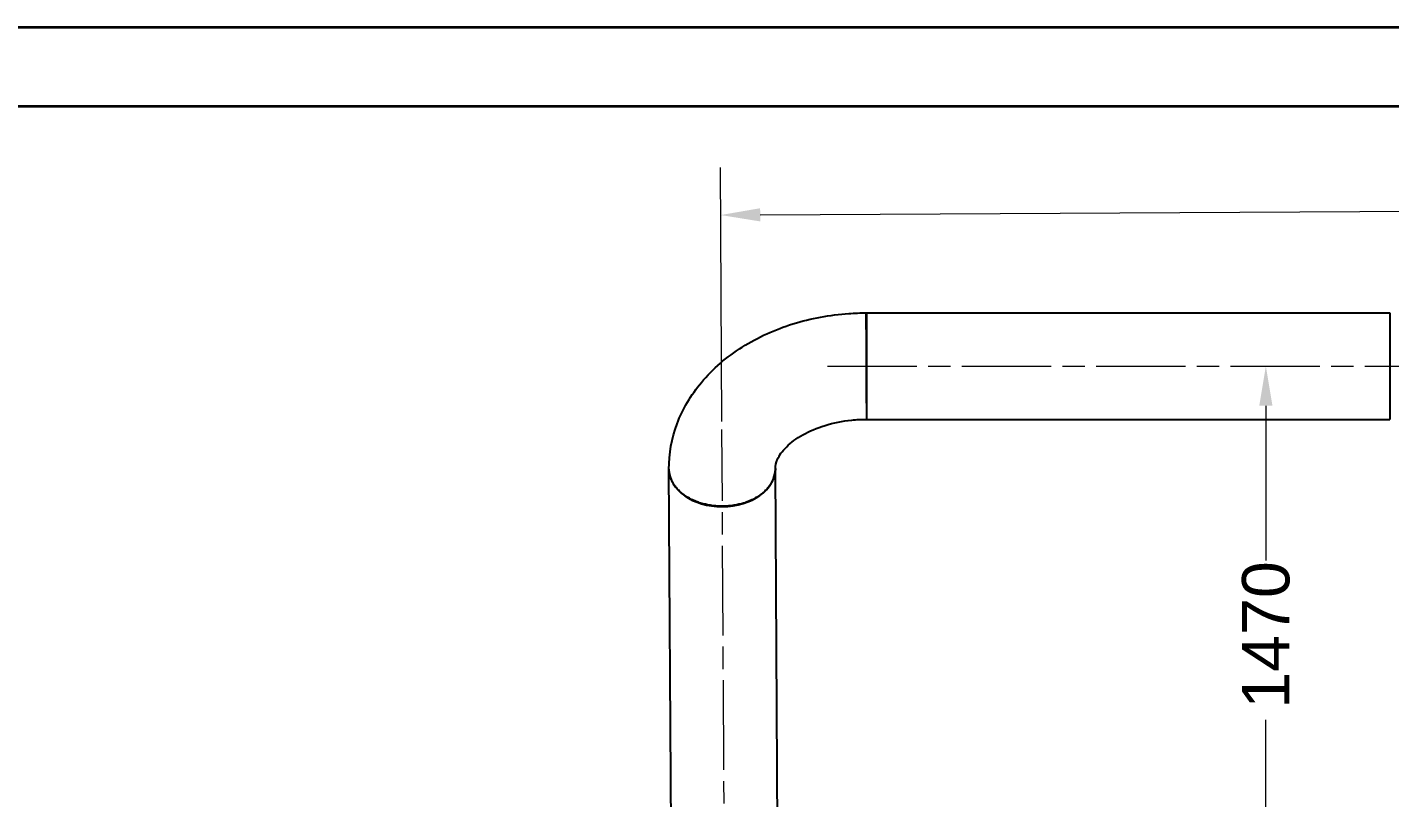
# Model space of a CAD drawing. Header units: millimetres. Extents: x 0 to 14850, y -38768 to 10500.
# Drawn here: x 7457 to 9612, y 9282 to 10500 of the extents above; entities that cross this region are included whole.
import ezdxf

# ---------------------------------------------------------------- set-up
doc = ezdxf.new("R2010")
doc.units = ezdxf.units.MM
doc.header["$LTSCALE"] = 25
doc.linetypes.add('CHAIN', pattern=[0.3543, 0.2362, -0.0295, 0.0591, -0.0295])
doc.layers.get('0').update_dxf_attribs({"lineweight": 18})
for name, color, linetype, lineweight in [('Border', 7, 'Continuous', 35), ('Centerline', 7, 'Continuous', 18), ('Dimension', 7, 'Continuous', 18), ('Visible', 7, 'Continuous', 25)]:
    doc.layers.add(name, color=color, linetype=linetype, lineweight=lineweight)
doc.styles.add('Title', font='arial.ttf')
doc.dimstyles.new('Default - Method 2b', dxfattribs={"dimscale": 25, "dimtxt": 3, "dimasz": 2.5, "dimexe": 3, "dimexo": 0.5, "dimgap": 0.7, "dimtad": 0, "dimtoh": 1, "dimdec": 1, "dimrnd": 1e-08, "dimtxsty": 'Title', "dimcen": 0.09, "dimdle": 10, "dimclrd": 256, "dimclre": 256, "dimclrt": 7, "dimadec": 0, "dimazin": 2, "dimtfac": 0.833333, "dimtdec": 1, "dimtmove": 0, "dimatfit": 3, "dimfxl": 1, "dimtolj": 1, "dimlwd": -1, "dimlwe": -1, "dimarcsym": 0})

# ---------------------------------------------------------------- blocks, each defined once
blk = doc.blocks.new('Borders Bigadan Border')
at = {"layer": 'Border'}
for p, q in [((0, 420), (594, 420)), ((589, 415), (20, 415))]:
    blk.add_line(p, q, dxfattribs=at)
blk = doc.blocks.new('*D67')
at = {"layer": 'Defpoints', "color": 0, "transparency": 16777216}
for p in [(9416.3, 9964.4), (9416.3, 9964.4), (8796.4, 8494.4)]:
    blk.add_point(p, dxfattribs=at)
at = {"layer": 'Dimension', "transparency": 16777216}
for p, q in [((9416.3, 9901.9), (9416.3, 9657.2)), ((9416.3, 8556.9), (9416.3, 9405.5)), ((8808.9, 8494.4), (9491.3, 8494.4))]:
    blk.add_line(p, q, dxfattribs=at)
for points in [[(9405.9, 9901.9), (9426.7, 9901.9), (9416.3, 9964.4)], [(9405.9, 8556.9), (9426.7, 8556.9), (9416.3, 8494.4)]]:
    blk.add_solid(points, dxfattribs=at)
at = {"layer": 'Dimension', "color": 7, "transparency": 16777216, "insert": (9454.6, 9423), "char_height": 75, "attachment_point": 7, "rotation": 90, "style": 'Title'}
blk.add_mtext('\\A1;1470', dxfattribs=at)
blk = doc.blocks.new('*D68')
at = {"layer": 'Defpoints', "color": 0, "transparency": 16777216}
for p in [(12899.6, 10228.3), (8555.9, 9864.3), (12910.8, 8294.4)]:
    blk.add_point(p, dxfattribs=at)
at = {"layer": 'Dimension', "transparency": 16777216}
for p, q in [((12910.7, 8306.9), (12899.2, 10303.3)), ((8555.8, 9876.8), (8553.5, 10278.2)), ((12837.1, 10227.9), (10857.7, 10216.5)), ((8616.4, 10203.5), (10595.8, 10215))]:
    blk.add_line(p, q, dxfattribs=at)
for points in [[(12837, 10238.3), (12837.2, 10217.5), (12899.6, 10228.3)], [(8616.3, 10214), (8616.5, 10193.1), (8553.9, 10203.2)]]:
    blk.add_solid(points, dxfattribs=at)
at = {"layer": 'Dimension', "color": 7, "transparency": 16777216, "insert": (10613.3, 10177.4), "char_height": 75, "attachment_point": 7, "style": 'Title'}
blk.add_mtext('\\A1;4346', dxfattribs=at)

msp = doc.modelspace()

# ---------------------------------------------------------------- linework, layer by layer
at = {"layer": 'Centerline', "linetype": 'CHAIN', "ltscale": 23.990969}
for p, q in [((8722.72, 9964.43), (12447.26, 9964.43)), ((8561.42, 8901.3), (8555.86, 9864.34))]:
    msp.add_line(p, q, dxfattribs=at)
at = {"layer": 'Visible'}
for p, q in [((8784.31, 10048.58), (8784.31, 10023.93)), ((8785.22, 10048.58), (9612.22, 10048.58)), ((9612.22, 10048.58), (9612.22, 9880.28)), ((8784.31, 10023.93), (8784.31, 9880.28)), ((8785.22, 9880.28), (9612.22, 9880.28)), ((8472.07, 9801.36), (8472.07, 9801.36)), ((8476.91, 8963.31), (8472.07, 9801.36)), ((8645.21, 8964.28), (8640.37, 9802.33))]:
    msp.add_line(p, q, dxfattribs=at)
for centre, major_axis, ratio, start_param, end_param in [((8784.29, 9964.43), (-0.24, 84.15), 0.0028848, 5.434348, 8.7027939), ((8784.29, 9964.43), (-0.24, 81.55), 0.0028848, 5.432323, 8.7048189), ((8556.22, 9801.84), (-84.15, -0.49), 0.707095, 0, 3.1415795)]:
    msp.add_ellipse(centre, major_axis=major_axis, ratio=ratio, start_param=start_param, end_param=end_param, dxfattribs=at)
for points, knots in [([(8472.07, 9801.36), (8471.93, 9825.82), (8476.41, 9850.25), (8493.8, 9897), (8507.05, 9919.11), (8541.59, 9960.56), (8563.65, 9979.25), (8612.72, 10010.16), (8639.82, 10022.33), (8696.68, 10039.97), (8726.47, 10045.45), (8765.71, 10048.22), (8774.88, 10048.56), (8784.04, 10048.58)], [3.1415927, 3.1415927, 3.1415927, 3.1415927, 3.4027684, 3.4027684, 3.6781901, 3.6781901, 3.9887494, 3.9887494, 4.3029086, 4.3029086, 4.6170679, 4.6170679, 4.712389, 4.712389, 4.712389, 4.712389]), ([(8784.31, 10048.58), (8784.37, 10048.58), (8784.43, 10048.58), (8784.55, 10048.58), (8784.61, 10048.58), (8784.73, 10048.58), (8784.79, 10048.58), (8784.92, 10048.58), (8784.98, 10048.58), (8785.1, 10048.58), (8785.16, 10048.58), (8785.22, 10048.58)], [1.5676334517, 1.5676334517, 1.5676334517, 1.5676334517, 1.5682660267, 1.5682660267, 1.5688986018, 1.5688986018, 1.5695311768, 1.5695311768, 1.5701637519, 1.5701637519, 1.570796327, 1.570796327, 1.570796327, 1.570796327]), ([(8640.37, 9802.47), (8640.37, 9806.92), (8641.21, 9811.48), (8646.4, 9822.95), (8650.97, 9829.85), (8664.84, 9843.46), (8673.46, 9850.02), (8694.12, 9861.61), (8705.95, 9866.69), (8732.1, 9874.68), (8746.43, 9877.57), (8768.9, 9879.85), (8776.71, 9880.26), (8784.53, 9880.28)], [3.1448801, 3.1448801, 3.1448801, 3.1448801, 3.4557519, 3.4557519, 3.7699112, 3.7699112, 4.0454822, 4.0454822, 4.3085206, 4.3085206, 4.5740177, 4.5740177, 4.712389, 4.712389, 4.712389, 4.712389]), ([(8784.31, 9880.28), (8784.37, 9880.28), (8784.43, 9880.28), (8784.55, 9880.28), (8784.61, 9880.28), (8784.73, 9880.28), (8784.79, 9880.28), (8784.92, 9880.28), (8784.98, 9880.28), (8785.1, 9880.28), (8785.16, 9880.28), (8785.22, 9880.28)], [1.5654126964, 1.5654126964, 1.5654126964, 1.5654126964, 1.5664894225, 1.5664894225, 1.5675661486, 1.5675661486, 1.5686428747, 1.5686428747, 1.5697196008, 1.5697196008, 1.570796327, 1.570796327, 1.570796327, 1.570796327]), ([(8640.37, 9802.47), (8640.37, 9802.46), (8640.37, 9802.44), (8640.37, 9800.59), (8640.25, 9798.67), (8639.72, 9794.76), (8639.31, 9792.78), (8638.2, 9788.85), (8637.51, 9786.91), (8635.89, 9783.16), (8634.96, 9781.35), (8632.97, 9777.96), (8631.82, 9776.22), (8629.21, 9772.75), (8627.76, 9771.03), (8624.62, 9767.7), (8622.92, 9766.1), (8619.39, 9763.07), (8617.56, 9761.65), (8613.89, 9759.05), (8611.88, 9757.76), (8607.6, 9755.26), (8605.33, 9754.06), (8600.62, 9751.84), (8598.18, 9750.81), (8593.29, 9748.97), (8590.82, 9748.15), (8586.02, 9746.75), (8583.47, 9746.09), (8578.16, 9744.95), (8575.41, 9744.46), (8569.86, 9743.68), (8567.06, 9743.39), (8561.53, 9743.01), (8558.82, 9742.92), (8553.62, 9742.92), (8550.91, 9743.01), (8545.39, 9743.39), (8542.58, 9743.68), (8537.03, 9744.46), (8534.28, 9744.95), (8528.97, 9746.09), (8526.42, 9746.75), (8521.62, 9748.15), (8519.16, 9748.97), (8514.26, 9750.81), (8511.82, 9751.84), (8507.12, 9754.06), (8504.84, 9755.26), (8500.56, 9757.76), (8498.55, 9759.05), (8494.88, 9761.65), (8493.05, 9763.07), (8489.52, 9766.1), (8487.83, 9767.7), (8484.68, 9771.03), (8483.23, 9772.75), (8480.62, 9776.22), (8479.47, 9777.96), (8477.48, 9781.35), (8476.56, 9783.16), (8474.93, 9786.91), (8474.24, 9788.85), (8473.14, 9792.78), (8472.72, 9794.76), (8472.19, 9798.67), (8472.07, 9800.59), (8472.07, 9802.43)], [24.9180909, 24.9180909, 24.9180909, 24.9180909, 24.924602, 24.924602, 25.7034957, 25.7034957, 26.4823894, 26.4823894, 27.2612831, 27.2612831, 28.0401768, 28.0401768, 28.8190707, 28.8190707, 29.5979645, 29.5979645, 30.3768583, 30.3768583, 31.1557521, 31.1557521, 31.934646, 31.934646, 32.7135399, 32.7135399, 33.4924338, 33.4924338, 34.2713277, 34.2713277, 35.0502216, 35.0502216, 35.8291155, 35.8291155, 36.6080094, 36.6080094, 37.3869033, 37.3869033, 38.1657971, 38.1657971, 38.944691, 38.944691, 39.7235849, 39.7235849, 40.5024787, 40.5024787, 41.2813725, 41.2813725, 42.0602664, 42.0602664, 42.8391602, 42.8391602, 43.618054, 43.618054, 44.3969477, 44.3969477, 45.1758415, 45.1758415, 45.9547353, 45.9547353, 46.733629, 46.733629, 47.5125228, 47.5125228, 48.2914165, 48.2914165, 49.0703103, 49.0703103, 49.849204, 49.849204, 49.849204, 49.849204]), ([(8640.37, 9802.33), (8640.37, 9802.34), (8640.37, 9802.35), (8640.37, 9802.37), (8640.37, 9802.38), (8640.37, 9802.39), (8640.37, 9802.4), (8640.37, 9802.42), (8640.37, 9802.43), (8640.37, 9802.45), (8640.37, 9802.46), (8640.37, 9802.47)], [6.2791055927, 6.2791055927, 6.2791055927, 6.2791055927, 6.2797693533, 6.2797693533, 6.2804331139, 6.2804331139, 6.2810968745, 6.2810968745, 6.2817606351, 6.2817606351, 6.2824243957, 6.2824243957, 6.2824243957, 6.2824243957])]:
    msp.add_open_spline(points, degree=3, knots=knots, dxfattribs=at)

# ---------------------------------------------------------------- block references
at = {"xscale": 25, "yscale": 25, "zscale": 25}
msp.add_blockref('Borders Bigadan Border', (0, 0), dxfattribs=at)

# ---------------------------------------------------------------- dimensions: what is measured, and where the dimension line sits
at = {"layer": 'Dimension'}
for base, p1, p2, angle, override, picture, middle in [((12899.61, 10228.26), (8555.86, 9864.34), (12910.76, 8294.43), 0.33057, {"dimgap": 0.7, "dimtih": 1, "dimdec": 0, "dimtol": 0, "dimlim": 0, "dimtp": 0, "dimtm": 0, "dimtdec": 1, "dimtofl": 0, "dimatfit": 1}, '*D68', (10726.76, 10215.72)), ((9416.31, 9964.43), (8796.35, 8494.43), (9416.31, 9964.43), 90, {"dimgap": 0.7, "dimtoh": 0, "dimdec": 1, "dimse2": 1, "dimtol": 0, "dimlim": 0, "dimtp": 0, "dimtm": 0, "dimtdec": 1, "dimtofl": 0, "dimatfit": 1}, '*D67', (9416.31, 9531.33))]:
    dim = msp.add_linear_dim(base=base, p1=p1, p2=p2, angle=angle, dimstyle='Default - Method 2b', override=override, dxfattribs=at)
    dim.commit()
    dim.dimension.update_dxf_attribs({"geometry": picture, "text_midpoint": middle, "dimtype": 160})

doc.saveas('drawing.dxf')
